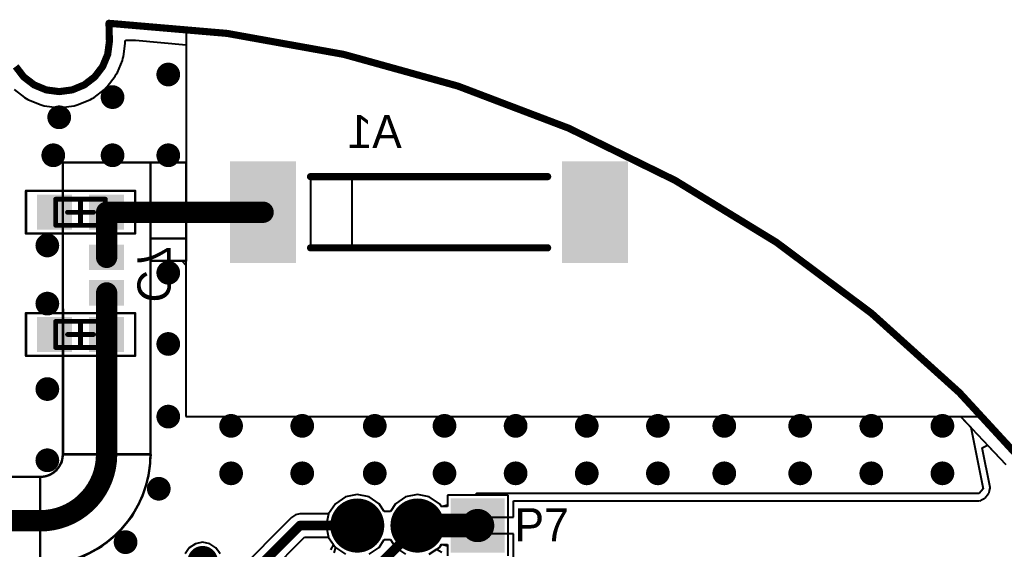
# Model space of a CAD drawing. Header units: millimetres. Extents: x 73 to 190, y 73 to 267.
# Drawn here: x 99.17 to 119.93, y 115.9 to 127.06 of the extents above; entities that cross this region are included whole.
import ezdxf

# ---------------------------------------------------------------- set-up
doc = ezdxf.new("R2010")
doc.units = ezdxf.units.MM
for name, color, linetype in [('BottomLayer', 5, 'Continuous'), ('BottomOverlay', 54, 'Continuous'), ('BottomPaste', 16, 'Continuous'), ('BottomSolder', 6, 'Continuous'), ('DrillDrawing', 1, 'Continuous'), ('KeepOutLayer', 6, 'Continuous'), ('Mechanical1', 6, 'Continuous'), ('Mechanical13', 56, 'Continuous'), ('Mechanical15', 56, 'Continuous'), ('Mechanical16', 56, 'Continuous'), ('MidLayer1', 16, 'Continuous'), ('MidLayer2', 76, 'Continuous'), ('MultiLayer', 9, 'Continuous'), ('PadHoleLayer', 156, 'Continuous'), ('TopLayer', 1, 'Continuous'), ('TopOverlay', 2, 'Continuous'), ('TopSolder', 216, 'Continuous'), ('ViaHoleLayer', 16, 'Continuous')]:
    doc.layers.add(name, color=color, linetype=linetype)

msp = doc.modelspace()

# ---------------------------------------------------------------- linework, layer by layer
at = {"layer": 'BottomLayer'}
for p, q in [((101.356, 126.282), (101.392, 126.557)), ((101.392, 126.557), (101.393, 126.601)), ((101.392, 126.557), (101.392, 126.557)), ((101.392, 126.557), (101.392, 126.557)), ((101.393, 126.601), (101.394, 126.608)), ((101.394, 126.608), (101.414, 126.628)), ((101.414, 126.628), (101.61, 126.622)), ((101.61, 126.622), (102.675, 126.525)), ((102.675, 126.525), (102.674, 124.05)), ((101.333, 126.198), (101.341, 126.241)), ((101.341, 126.241), (101.356, 126.282)), ((101.227, 125.942), (101.333, 126.198)), ((101.015, 125.647), (101.183, 125.866)), ((101.183, 125.866), (101.203, 125.906)), ((101.203, 125.906), (101.227, 125.942)), ((100.953, 125.585), (100.982, 125.618)), ((100.982, 125.618), (101.015, 125.647)), ((99.047, 125.585), (99.266, 125.417)), ((99.266, 125.417), (99.306, 125.397)), ((100.694, 125.397), (100.734, 125.417)), ((100.734, 125.417), (100.953, 125.585)), ((99.306, 125.397), (99.342, 125.373)), ((99.342, 125.373), (99.598, 125.267)), ((99.598, 125.267), (99.641, 125.259)), ((99.641, 125.259), (99.682, 125.244)), ((99.682, 125.244), (99.956, 125.208)), ((99.956, 125.208), (100, 125.211)), ((100, 125.211), (100.044, 125.208)), ((100.044, 125.208), (100.318, 125.244)), ((100.318, 125.244), (100.359, 125.259)), ((100.359, 125.259), (100.403, 125.267)), ((100.403, 125.267), (100.658, 125.373)), ((100.658, 125.373), (100.694, 125.397)), ((102.675, 124.05), (100.075, 124.05)), ((100.075, 124.05), (100.075, 124.05)), ((100.075, 124.05), (100.084, 117.9)), ((100.165, 124.05), (100.075, 124.05)), ((100.075, 124.05), (100.075, 124.05)), ((100.075, 124.05), (100.075, 124.05)), ((100.075, 124.05), (100.075, 124.05)), ((100.075, 124.05), (100.075, 124.05)), ((100.075, 124.05), (100.075, 124.05)), ((100.075, 124.05), (100.075, 124.05)), ((100.075, 124.05), (100.075, 124.05)), ((100.075, 124.05), (100.075, 123.962)), ((100.075, 123.962), (100.075, 123.96)), ((100.075, 123.96), (100.075, 123.96)), ((100.075, 123.96), (100.075, 123.96)), ((100.075, 123.96), (100.075, 123.96)), ((100.075, 123.96), (100.075, 123.96)), ((100.075, 123.96), (100.075, 123.96)), ((100.075, 123.96), (100.075, 123.96)), ((100.075, 123.96), (100.075, 123.96)), ((100.075, 123.96), (100.075, 123.96)), ((100.075, 123.96), (100.084, 117.9)), ((102.674, 124.05), (100.165, 124.05)), ((100.165, 124.05), (100.165, 124.05)), ((100.165, 124.05), (100.165, 124.05)), ((100.165, 124.05), (100.165, 124.05)), ((100.165, 124.05), (100.165, 124.05)), ((100.165, 124.05), (100.165, 124.05)), ((102.675, 122.45), (102.675, 124.05)), ((102.675, 122.45), (101.925, 122.45)), ((101.925, 122.45), (101.925, 121.975)), ((101.925, 117.9), (101.925, 122.45)), ((101.925, 122.45), (102.675, 122.45)), ((102.675, 121.975), (102.675, 122.45)), ((101.925, 121.975), (102.675, 121.975)), ((101.925, 117.9), (101.925, 121.975)), ((101.925, 121.975), (102.583, 121.975)), ((102.583, 121.975), (102.673, 121.885)), ((102.673, 121.885), (102.672, 118.7)), ((102.672, 118.7), (119.008, 118.7)), ((119.008, 118.7), (119.963, 117.686)), ((100.084, 117.9), (100.047, 117.715)), ((100.084, 117.9), (100.047, 117.715)), ((101.891, 117.444), (101.936, 117.9)), ((101.891, 117.444), (101.936, 117.9)), ((101.936, 117.9), (101.925, 117.9)), ((101.936, 117.9), (101.925, 117.9)), ((99.942, 117.558), (99.785, 117.453)), ((99.942, 117.558), (99.785, 117.453)), ((100.047, 117.715), (99.942, 117.558)), ((100.047, 117.715), (99.942, 117.558)), ((99.6, 117.425), (96.8, 117.434)), ((99.6, 117.425), (96.8, 117.434)), ((99.785, 117.453), (99.6, 117.416)), ((99.6, 117.416), (99.6, 117.425)), ((99.609, 117.418), (99.6, 117.425)), ((99.6, 117.425), (99.6, 117.425)), ((99.6, 117.425), (99.6, 117.425)), ((99.785, 117.453), (99.609, 117.418)), ((101.758, 117.006), (101.891, 117.444)), ((101.758, 117.006), (101.891, 117.444)), ((101.543, 116.602), (101.758, 117.006)), ((101.543, 116.602), (101.758, 117.006)), ((106.035, 117.003), (105.824, 116.861)), ((106.285, 117.053), (106.035, 117.003)), ((106.535, 117.003), (106.285, 117.053)), ((106.746, 116.861), (106.535, 117.003)), ((107.305, 117.003), (107.094, 116.861)), ((107.555, 117.053), (107.305, 117.003)), ((107.805, 117.003), (107.555, 117.053)), ((108.016, 116.861), (107.805, 117.003)), ((109.465, 117.04), (108.185, 117.04)), ((108.185, 117.04), (108.185, 116.828)), ((109.465, 115.889), (109.465, 117.04)), ((105.824, 116.861), (105.682, 116.65)), ((106.856, 116.697), (106.746, 116.861)), ((106.983, 116.697), (106.856, 116.697)), ((107.094, 116.861), (106.983, 116.697)), ((108.063, 116.791), (108.016, 116.861)), ((108.185, 116.828), (108.063, 116.791)), ((101.252, 116.248), (101.543, 116.602)), ((101.252, 116.248), (101.543, 116.602)), ((105.682, 116.65), (105.632, 116.4)), ((105.632, 116.4), (105.682, 116.15)), ((100.898, 115.957), (101.252, 116.248)), ((100.898, 115.957), (101.252, 116.248)), ((105.682, 116.15), (105.782, 116.001)), ((100.494, 115.742), (100.898, 115.957)), ((100.494, 115.742), (100.898, 115.957)), ((102.744, 115.931), (102.658, 115.802)), ((102.873, 116.017), (102.744, 115.931)), ((103.025, 116.048), (102.873, 116.017)), ((103.177, 116.017), (103.025, 116.048)), ((103.306, 115.931), (103.177, 116.017)), ((103.334, 115.889), (103.306, 115.931)), ((105.782, 116.001), (105.722, 115.889))]:
    msp.add_line(p, q, dxfattribs=at)
for points, const_width in [([(102.175, 125.901, 1), (102.425, 125.901, 1)], 0.25), ([(101, 125.425, 1), (101.25, 125.425, 1)], 0.25), ([(99.875, 125, 1), (100.125, 125, 1)], 0.25), ([(99.75, 124.2, 1), (100, 124.2, 1)], 0.25), ([(101, 124.2, 1), (101.25, 124.2, 1)], 0.25), ([(102.175, 124.2, 1), (102.425, 124.2, 1)], 0.25), ([(100.888, 123, 1), (101.113, 123, 1)], 0.225), ([(100.888, 123, 1), (101.113, 123, 1)], 0.225), ([(104.188, 123, 1), (104.412, 123, 1)], 0.225), ([(99.625, 122.3, 1), (99.875, 122.3, 1)], 0.25), ([(100.888, 122.05, 1), (101.113, 122.05, 1)], 0.225), ([(102.175, 121.725, 1), (102.425, 121.725, 1)], 0.25), ([(100.888, 121.3, 1), (101.113, 121.3, 1)], 0.225), ([(99.625, 121.075, 1), (99.875, 121.075, 1)], 0.25), ([(102.175, 120.225, 1), (102.425, 120.225, 1)], 0.25), ([(99.625, 119.275, 1), (99.875, 119.275, 1)], 0.25), ([(102.175, 118.695, 1), (102.425, 118.695, 1)], 0.25), ([(103.5, 118.5, 1), (103.75, 118.5, 1)], 0.25), ([(105, 118.5, 1), (105.25, 118.5, 1)], 0.25), ([(106.53, 118.5, 1), (106.78, 118.5, 1)], 0.25), ([(108, 118.5, 1), (108.25, 118.5, 1)], 0.25), ([(109.5, 118.5, 1), (109.75, 118.5, 1)], 0.25), ([(111, 118.5, 1), (111.25, 118.5, 1)], 0.25), ([(112.5, 118.5, 1), (112.75, 118.5, 1)], 0.25), ([(113.9, 118.5, 1), (114.15, 118.5, 1)], 0.25), ([(115.5, 118.5, 1), (115.75, 118.5, 1)], 0.25), ([(117, 118.5, 1), (117.25, 118.5, 1)], 0.25), ([(118.5, 118.5, 1), (118.75, 118.5, 1)], 0.25), ([(99.625, 117.775, 1), (99.875, 117.775, 1)], 0.25), ([(100.888, 117.9, 1), (101.113, 117.9, 1)], 0.225), ([(100.888, 117.9, 1), (101.113, 117.9, 1)], 0.225), ([(103.5, 117.5, 1), (103.75, 117.5, 1)], 0.25), ([(105, 117.5, 1), (105.25, 117.5, 1)], 0.25), ([(106.53, 117.5, 1), (106.78, 117.5, 1)], 0.25), ([(108, 117.5, 1), (108.25, 117.5, 1)], 0.25), ([(109.5, 117.5, 1), (109.75, 117.5, 1)], 0.25), ([(111, 117.5, 1), (111.25, 117.5, 1)], 0.25), ([(112.5, 117.5, 1), (112.75, 117.5, 1)], 0.25), ([(113.9, 117.5, 1), (114.15, 117.5, 1)], 0.25), ([(115.5, 117.5, 1), (115.75, 117.5, 1)], 0.25), ([(117, 117.5, 1), (117.25, 117.5, 1)], 0.25), ([(118.5, 117.5, 1), (118.75, 117.5, 1)], 0.25), ([(101.975, 117.175, 1), (102.225, 117.175, 1)], 0.25), ([(106.035, 116.4, 1), (106.535, 116.4, 1)], 0.5), ([(107.305, 116.4, 1), (107.805, 116.4, 1)], 0.5), ([(99.488, 116.5, 1), (99.713, 116.5, 1)], 0.225), ([(99.487, 116.5, 1), (99.712, 116.5, 1)], 0.225), ([(101.275, 116.05, 1), (101.525, 116.05, 1)], 0.25)]:
    msp.add_lwpolyline(points, format="xyb", close=True, dxfattribs=dict(at, const_width=const_width))
at = {"layer": 'BottomLayer', "const_width": 0.45}
for points in [[(101, 122.05), (101, 123)], [(101, 123), (104.3, 123)], [(101, 117.9), (101, 121.3)], [(96.8, 116.5), (99.6, 116.5)]]:
    msp.add_lwpolyline(points, dxfattribs=at)
msp.add_lwpolyline([(101, 117.9, -0.414214), (99.6, 116.5)], format="xyb", dxfattribs=at)
at = {"layer": 'BottomLayer'}
for points in [[(103.675, 122), (104.925, 122), (103.675, 124), (104.925, 124)], [(110.675, 122), (111.925, 122), (110.675, 124), (111.925, 124)], [(99.6, 123.3), (99.6, 122.7), (100.2, 123.3), (100.2, 122.7)], [(100.7, 123.3), (100.7, 122.7), (101.3, 123.3), (101.3, 122.7)], [(101.3, 121.85), (101.3, 122.25), (100.7, 121.85), (100.7, 122.25)], [(101.3, 121.1), (101.3, 121.5), (100.7, 121.1), (100.7, 121.5)], [(99.6, 120.725), (99.6, 120.125), (100.2, 120.725), (100.2, 120.125)], [(100.7, 120.725), (100.7, 120.125), (101.3, 120.725), (101.3, 120.125)], [(109.325, 116.9), (108.325, 116.9), (109.325, 115.9), (108.325, 115.9)]]:
    msp.add_solid(points, dxfattribs=at)
at = {"layer": 'BottomOverlay'}
for p, q in [((105.3, 123.75), (105.3, 122.25)), ((106.175, 123.75), (105.3, 123.75)), ((106.175, 122.25), (106.175, 123.75)), ((105.3, 122.25), (106.175, 122.25))]:
    msp.add_line(p, q, dxfattribs=at)
at = {"layer": 'BottomOverlay', "const_width": 0.15}
for points in [[(105.3, 123.75), (110.3, 123.75)], [(105.3, 122.25), (110.3, 122.25)]]:
    msp.add_lwpolyline(points, dxfattribs=at)
at = {"layer": 'BottomOverlay', "const_width": 0.075}
for points in [[(105.262, 123.75, 1), (105.338, 123.75, 1)], [(110.262, 123.75, 1), (110.338, 123.75, 1)], [(105.262, 122.25, 1), (105.338, 122.25, 1)], [(110.262, 122.25, 1), (110.338, 122.25, 1)]]:
    msp.add_lwpolyline(points, format="xyb", close=True, dxfattribs=at)
at = {"layer": 'BottomPaste'}
for points in [[(103.725, 122.05), (104.875, 122.05), (103.725, 123.95), (104.875, 123.95)], [(110.725, 122.05), (111.875, 122.05), (110.725, 123.95), (111.875, 123.95)], [(99.65, 123.25), (99.65, 122.75), (100.15, 123.25), (100.15, 122.75)], [(100.75, 123.25), (100.75, 122.75), (101.25, 123.25), (101.25, 122.75)], [(101.25, 121.9), (101.25, 122.2), (100.75, 121.9), (100.75, 122.2)], [(101.25, 121.15), (101.25, 121.45), (100.75, 121.15), (100.75, 121.45)], [(99.65, 120.675), (99.65, 120.175), (100.15, 120.675), (100.15, 120.175)], [(100.75, 120.675), (100.75, 120.175), (101.25, 120.675), (101.25, 120.175)]]:
    msp.add_solid(points, dxfattribs=at)
at = {"layer": 'BottomSolder'}
for points, const_width in [([(106, 116.4, 1), (106.57, 116.4, 1)], 0.57), ([(107.27, 116.4, 1), (107.84, 116.4, 1)], 0.57), ([(102.865, 115.65, 1), (103.185, 115.65, 1)], 0.32)]:
    msp.add_lwpolyline(points, format="xyb", close=True, dxfattribs=dict(at, const_width=const_width))
for points in [[(103.605, 121.93), (104.995, 121.93), (103.605, 124.07), (104.995, 124.07)], [(110.605, 121.93), (111.995, 121.93), (110.605, 124.07), (111.995, 124.07)], [(99.53, 123.37), (99.53, 122.63), (100.27, 123.37), (100.27, 122.63)], [(100.63, 123.37), (100.63, 122.63), (101.37, 123.37), (101.37, 122.63)], [(101.37, 121.78), (101.37, 122.32), (100.63, 121.78), (100.63, 122.32)], [(101.37, 121.03), (101.37, 121.57), (100.63, 121.03), (100.63, 121.57)], [(99.53, 120.795), (99.53, 120.055), (100.27, 120.795), (100.27, 120.055)], [(100.63, 120.795), (100.63, 120.055), (101.37, 120.795), (101.37, 120.055)], [(109.395, 116.97), (108.255, 116.97), (109.395, 115.83), (108.255, 115.83)]]:
    msp.add_solid(points, dxfattribs=at)
at = {"layer": 'DrillDrawing', "const_width": 0.15}
for points in [[(101.05, 126.981), (101.059, 126.6)], [(101.023, 126.326), (101.059, 126.6)], [(100.917, 126.071), (101.023, 126.326)], [(99.083, 126.071), (99.251, 125.851)], [(100.749, 125.851), (100.917, 126.071)], [(99.251, 125.851), (99.471, 125.683)], [(100.53, 125.683), (100.749, 125.851)], [(99.471, 125.683), (99.726, 125.577)], [(99.726, 125.577), (100, 125.541)], [(100, 125.541), (100.274, 125.577)], [(100.274, 125.577), (100.53, 125.683)]]:
    msp.add_lwpolyline(points, dxfattribs=at)
at = {"layer": 'DrillDrawing'}
for points, const_width in [([(101.013, 126.981, 1), (101.088, 126.981, 1)], 0.075), ([(101.013, 126.98, 1), (101.088, 126.98, 1)], 0.075), ([(101.022, 126.6, 1), (101.097, 126.6, 1)], 0.075), ([(101.022, 126.6, 1), (101.097, 126.6, 1)], 0.075), ([(100.986, 126.326, 1), (101.061, 126.326, 1)], 0.075), ([(100.986, 126.326, 1), (101.061, 126.326, 1)], 0.075), ([(100.88, 126.071, 1), (100.955, 126.071, 1)], 0.075), ([(100.88, 126.071, 1), (100.955, 126.071, 1)], 0.075), ([(99.214, 125.851, 1), (99.289, 125.851, 1)], 0.075), ([(99.214, 125.851, 1), (99.289, 125.851, 1)], 0.075), ([(100.711, 125.851, 1), (100.786, 125.851, 1)], 0.075), ([(100.711, 125.851, 1), (100.786, 125.851, 1)], 0.075), ([(102.25, 125.901, 1), (102.35, 125.901, 1)], 0.1), ([(99.433, 125.683, 1), (99.508, 125.683, 1)], 0.075), ([(99.433, 125.683, 1), (99.508, 125.683, 1)], 0.075), ([(99.688, 125.577, 1), (99.763, 125.577, 1)], 0.075), ([(99.688, 125.577, 1), (99.763, 125.577, 1)], 0.075), ([(99.963, 125.541, 1), (100.038, 125.541, 1)], 0.075), ([(99.963, 125.541, 1), (100.038, 125.541, 1)], 0.075), ([(100.237, 125.577, 1), (100.312, 125.577, 1)], 0.075), ([(100.237, 125.577, 1), (100.312, 125.577, 1)], 0.075), ([(100.492, 125.683, 1), (100.567, 125.683, 1)], 0.075), ([(100.492, 125.683, 1), (100.567, 125.683, 1)], 0.075), ([(101.075, 125.425, 1), (101.175, 125.425, 1)], 0.1), ([(99.95, 125, 1), (100.05, 125, 1)], 0.1), ([(99.825, 124.2, 1), (99.925, 124.2, 1)], 0.1), ([(101.075, 124.2, 1), (101.175, 124.2, 1)], 0.1), ([(102.25, 124.2, 1), (102.35, 124.2, 1)], 0.1), ([(99.7, 122.3, 1), (99.8, 122.3, 1)], 0.1), ([(102.25, 121.725, 1), (102.35, 121.725, 1)], 0.1), ([(99.7, 121.075, 1), (99.8, 121.075, 1)], 0.1), ([(102.25, 120.225, 1), (102.35, 120.225, 1)], 0.1), ([(99.7, 119.275, 1), (99.8, 119.275, 1)], 0.1), ([(102.25, 118.695, 1), (102.35, 118.695, 1)], 0.1), ([(103.575, 118.5, 1), (103.675, 118.5, 1)], 0.1), ([(105.075, 118.5, 1), (105.175, 118.5, 1)], 0.1), ([(106.605, 118.5, 1), (106.705, 118.5, 1)], 0.1), ([(108.075, 118.5, 1), (108.175, 118.5, 1)], 0.1), ([(109.575, 118.5, 1), (109.675, 118.5, 1)], 0.1), ([(111.075, 118.5, 1), (111.175, 118.5, 1)], 0.1), ([(112.575, 118.5, 1), (112.675, 118.5, 1)], 0.1), ([(113.975, 118.5, 1), (114.075, 118.5, 1)], 0.1), ([(115.575, 118.5, 1), (115.675, 118.5, 1)], 0.1), ([(117.075, 118.5, 1), (117.175, 118.5, 1)], 0.1), ([(118.575, 118.5, 1), (118.675, 118.5, 1)], 0.1), ([(99.7, 117.775, 1), (99.8, 117.775, 1)], 0.1), ([(103.575, 117.5, 1), (103.675, 117.5, 1)], 0.1), ([(105.075, 117.5, 1), (105.175, 117.5, 1)], 0.1), ([(106.605, 117.5, 1), (106.705, 117.5, 1)], 0.1), ([(108.075, 117.5, 1), (108.175, 117.5, 1)], 0.1), ([(109.575, 117.5, 1), (109.675, 117.5, 1)], 0.1), ([(111.075, 117.5, 1), (111.175, 117.5, 1)], 0.1), ([(112.575, 117.5, 1), (112.675, 117.5, 1)], 0.1), ([(113.975, 117.5, 1), (114.075, 117.5, 1)], 0.1), ([(115.575, 117.5, 1), (115.675, 117.5, 1)], 0.1), ([(117.075, 117.5, 1), (117.175, 117.5, 1)], 0.1), ([(118.575, 117.5, 1), (118.675, 117.5, 1)], 0.1), ([(102.05, 117.175, 1), (102.15, 117.175, 1)], 0.1), ([(101.35, 116.05, 1), (101.45, 116.05, 1)], 0.1)]:
    msp.add_lwpolyline(points, format="xyb", close=True, dxfattribs=dict(at, const_width=const_width))
at = {"layer": 'DrillDrawing', "const_width": 0.15}
msp.add_lwpolyline([(101.05, 126.98, -0.260313), (123.521, 113.257)], format="xyb", dxfattribs=at)
at = {"layer": 'KeepOutLayer', "const_width": 0.15}
for points in [[(101.05, 126.981), (101.059, 126.6)], [(101.023, 126.326), (101.059, 126.6)], [(100.917, 126.071), (101.023, 126.326)], [(99.083, 126.071), (99.251, 125.851)], [(100.749, 125.851), (100.917, 126.071)], [(99.251, 125.851), (99.471, 125.683)], [(100.53, 125.683), (100.749, 125.851)], [(99.471, 125.683), (99.726, 125.577)], [(99.726, 125.577), (100, 125.541)], [(100, 125.541), (100.274, 125.577)], [(100.274, 125.577), (100.53, 125.683)]]:
    msp.add_lwpolyline(points, dxfattribs=at)
at = {"layer": 'KeepOutLayer', "const_width": 0.075}
for points in [[(101.013, 126.981, 1), (101.088, 126.981, 1)], [(101.013, 126.98, 1), (101.088, 126.98, 1)], [(101.022, 126.6, 1), (101.097, 126.6, 1)], [(101.022, 126.6, 1), (101.097, 126.6, 1)], [(100.986, 126.326, 1), (101.061, 126.326, 1)], [(100.986, 126.326, 1), (101.061, 126.326, 1)], [(100.88, 126.071, 1), (100.955, 126.071, 1)], [(100.88, 126.071, 1), (100.955, 126.071, 1)], [(99.214, 125.851, 1), (99.289, 125.851, 1)], [(99.214, 125.851, 1), (99.289, 125.851, 1)], [(100.711, 125.851, 1), (100.786, 125.851, 1)], [(100.711, 125.851, 1), (100.786, 125.851, 1)], [(99.433, 125.683, 1), (99.508, 125.683, 1)], [(99.433, 125.683, 1), (99.508, 125.683, 1)], [(99.688, 125.577, 1), (99.763, 125.577, 1)], [(99.688, 125.577, 1), (99.763, 125.577, 1)], [(99.963, 125.541, 1), (100.038, 125.541, 1)], [(99.963, 125.541, 1), (100.038, 125.541, 1)], [(100.237, 125.577, 1), (100.312, 125.577, 1)], [(100.237, 125.577, 1), (100.312, 125.577, 1)], [(100.492, 125.683, 1), (100.567, 125.683, 1)], [(100.492, 125.683, 1), (100.567, 125.683, 1)]]:
    msp.add_lwpolyline(points, format="xyb", close=True, dxfattribs=at)
at = {"layer": 'KeepOutLayer', "const_width": 0.15}
msp.add_lwpolyline([(101.05, 126.98, -0.260313), (123.521, 113.257)], format="xyb", dxfattribs=at)
at = {"layer": 'Mechanical1', "const_width": 0.15}
for points in [[(101.05, 126.981), (101.059, 126.6)], [(101.023, 126.326), (101.059, 126.6)], [(100.917, 126.071), (101.023, 126.326)], [(99.083, 126.071), (99.251, 125.851)], [(100.749, 125.851), (100.917, 126.071)], [(99.251, 125.851), (99.471, 125.683)], [(100.53, 125.683), (100.749, 125.851)], [(99.471, 125.683), (99.726, 125.577)], [(99.726, 125.577), (100, 125.541)], [(100, 125.541), (100.274, 125.577)], [(100.274, 125.577), (100.53, 125.683)]]:
    msp.add_lwpolyline(points, dxfattribs=at)
at = {"layer": 'Mechanical1', "const_width": 0.075}
for points in [[(101.013, 126.981, 1), (101.088, 126.981, 1)], [(101.013, 126.98, 1), (101.088, 126.98, 1)], [(101.022, 126.6, 1), (101.097, 126.6, 1)], [(101.022, 126.6, 1), (101.097, 126.6, 1)], [(100.986, 126.326, 1), (101.061, 126.326, 1)], [(100.986, 126.326, 1), (101.061, 126.326, 1)], [(100.88, 126.071, 1), (100.955, 126.071, 1)], [(100.88, 126.071, 1), (100.955, 126.071, 1)], [(99.214, 125.851, 1), (99.289, 125.851, 1)], [(99.214, 125.851, 1), (99.289, 125.851, 1)], [(100.711, 125.851, 1), (100.786, 125.851, 1)], [(100.711, 125.851, 1), (100.786, 125.851, 1)], [(99.433, 125.683, 1), (99.508, 125.683, 1)], [(99.433, 125.683, 1), (99.508, 125.683, 1)], [(99.688, 125.577, 1), (99.763, 125.577, 1)], [(99.688, 125.577, 1), (99.763, 125.577, 1)], [(99.963, 125.541, 1), (100.038, 125.541, 1)], [(99.963, 125.541, 1), (100.038, 125.541, 1)], [(100.237, 125.577, 1), (100.312, 125.577, 1)], [(100.237, 125.577, 1), (100.312, 125.577, 1)], [(100.492, 125.683, 1), (100.567, 125.683, 1)], [(100.492, 125.683, 1), (100.567, 125.683, 1)]]:
    msp.add_lwpolyline(points, format="xyb", close=True, dxfattribs=at)
at = {"layer": 'Mechanical1', "const_width": 0.15}
msp.add_lwpolyline([(101.05, 126.98, -0.260313), (123.521, 113.257)], format="xyb", dxfattribs=at)
at = {"layer": 'Mechanical13', "const_width": 0.1}
for points in [[(99.925, 123.275), (100.975, 123.275)], [(99.925, 122.725), (99.925, 123.275)], [(100.975, 122.725), (100.975, 123.275)], [(99.925, 122.725), (100.975, 122.725)], [(99.925, 120.7), (100.975, 120.7)], [(99.925, 120.15), (99.925, 120.7)], [(100.975, 120.15), (100.975, 120.7)], [(99.925, 120.15), (100.975, 120.15)]]:
    msp.add_lwpolyline(points, dxfattribs=at)
at = {"layer": 'Mechanical13', "const_width": 0.05}
for points in [[(99.9, 123.275, 1), (99.95, 123.275, 1)], [(99.9, 123.275, 1), (99.95, 123.275, 1)], [(100.95, 123.275, 1), (101, 123.275, 1)], [(100.95, 123.275, 1), (101, 123.275, 1)], [(99.9, 122.725, 1), (99.95, 122.725, 1)], [(99.9, 122.725, 1), (99.95, 122.725, 1)], [(100.95, 122.725, 1), (101, 122.725, 1)], [(100.95, 122.725, 1), (101, 122.725, 1)], [(99.9, 120.7, 1), (99.95, 120.7, 1)], [(99.9, 120.7, 1), (99.95, 120.7, 1)], [(100.95, 120.7, 1), (101, 120.7, 1)], [(100.95, 120.7, 1), (101, 120.7, 1)], [(99.9, 120.15, 1), (99.95, 120.15, 1)], [(99.9, 120.15, 1), (99.95, 120.15, 1)], [(100.95, 120.15, 1), (101, 120.15, 1)], [(100.95, 120.15, 1), (101, 120.15, 1)]]:
    msp.add_lwpolyline(points, format="xyb", close=True, dxfattribs=at)
at = {"layer": 'Mechanical15'}
for points, const_width in [([(99.3, 123.45), (101.6, 123.45)], 0.05), ([(99.3, 122.55), (99.3, 123.45)], 0.05), ([(101.6, 122.55), (101.6, 123.45)], 0.05), ([(100.45, 122.725), (100.45, 123.275)], 0.1), ([(100.175, 123), (100.725, 123)], 0.1), ([(99.3, 122.55), (101.6, 122.55)], 0.05), ([(99.3, 120.875), (101.6, 120.875)], 0.05), ([(99.3, 119.975), (99.3, 120.875)], 0.05), ([(101.6, 119.975), (101.6, 120.875)], 0.05), ([(100.45, 120.15), (100.45, 120.7)], 0.1), ([(100.175, 120.425), (100.725, 120.425)], 0.1), ([(99.3, 119.975), (101.6, 119.975)], 0.05)]:
    msp.add_lwpolyline(points, dxfattribs=dict(at, const_width=const_width))
for points, const_width in [([(99.287, 123.45, 1), (99.312, 123.45, 1)], 0.025), ([(99.287, 123.45, 1), (99.312, 123.45, 1)], 0.025), ([(101.588, 123.45, 1), (101.612, 123.45, 1)], 0.025), ([(101.588, 123.45, 1), (101.612, 123.45, 1)], 0.025), ([(100.425, 123.275, 1), (100.475, 123.275, 1)], 0.05), ([(100.15, 123, 1), (100.2, 123, 1)], 0.05), ([(100.7, 123, 1), (100.75, 123, 1)], 0.05), ([(100.425, 122.725, 1), (100.475, 122.725, 1)], 0.05), ([(99.287, 122.55, 1), (99.312, 122.55, 1)], 0.025), ([(99.287, 122.55, 1), (99.312, 122.55, 1)], 0.025), ([(101.588, 122.55, 1), (101.612, 122.55, 1)], 0.025), ([(101.588, 122.55, 1), (101.612, 122.55, 1)], 0.025), ([(99.287, 120.875, 1), (99.312, 120.875, 1)], 0.025), ([(99.287, 120.875, 1), (99.312, 120.875, 1)], 0.025), ([(101.588, 120.875, 1), (101.612, 120.875, 1)], 0.025), ([(101.588, 120.875, 1), (101.612, 120.875, 1)], 0.025), ([(100.425, 120.7, 1), (100.475, 120.7, 1)], 0.05), ([(100.15, 120.425, 1), (100.2, 120.425, 1)], 0.05), ([(100.7, 120.425, 1), (100.75, 120.425, 1)], 0.05), ([(100.425, 120.15, 1), (100.475, 120.15, 1)], 0.05), ([(99.287, 119.975, 1), (99.312, 119.975, 1)], 0.025), ([(99.287, 119.975, 1), (99.312, 119.975, 1)], 0.025), ([(101.588, 119.975, 1), (101.612, 119.975, 1)], 0.025), ([(101.588, 119.975, 1), (101.612, 119.975, 1)], 0.025)]:
    msp.add_lwpolyline(points, format="xyb", close=True, dxfattribs=dict(at, const_width=const_width))
at = {"layer": 'Mechanical16', "const_width": 0.05}
for points in [[(100.075, 124.05), (101, 124.05)], [(100.075, 117.9), (100.075, 124.05)], [(101, 124.05), (101.925, 124.05)], [(101.925, 117.9), (101.925, 124.05)], [(101.925, 124.05), (102.675, 124.05)], [(102.675, 123.25), (102.675, 124.05)], [(102.675, 121.975), (102.675, 123.25)], [(101.925, 121.975), (102.675, 121.975)], [(100.075, 117.9), (101, 117.9)], [(101, 117.9), (101.925, 117.9)], [(96.8, 117.425), (99.6, 117.425)], [(99.6, 116.5), (99.6, 117.425)], [(99.6, 115.575), (99.6, 116.5)]]:
    msp.add_lwpolyline(points, dxfattribs=at)
at = {"layer": 'Mechanical16', "const_width": 0.025}
for points in [[(100.062, 124.05, 1), (100.087, 124.05, 1)], [(100.062, 124.05, 1), (100.087, 124.05, 1)], [(100.988, 124.05, 1), (101.013, 124.05, 1)], [(100.988, 124.05, 1), (101.013, 124.05, 1)], [(101.913, 124.05, 1), (101.938, 124.05, 1)], [(101.913, 124.05, 1), (101.938, 124.05, 1)], [(101.913, 124.05, 1), (101.938, 124.05, 1)], [(102.662, 124.05, 1), (102.687, 124.05, 1)], [(102.662, 124.05, 1), (102.687, 124.05, 1)], [(102.662, 123.25, 1), (102.687, 123.25, 1)], [(102.662, 123.25, 1), (102.687, 123.25, 1)], [(101.913, 121.975, 1), (101.937, 121.975, 1)], [(102.662, 121.975, 1), (102.687, 121.975, 1)], [(102.662, 121.975, 1), (102.687, 121.975, 1)], [(100.062, 117.9, 1), (100.087, 117.9, 1)], [(100.062, 117.9, 1), (100.087, 117.9, 1)], [(100.063, 117.9, 1), (100.088, 117.9, 1)], [(100.988, 117.9, 1), (101.013, 117.9, 1)], [(100.988, 117.9, 1), (101.013, 117.9, 1)], [(101.913, 117.9, 1), (101.938, 117.9, 1)], [(101.913, 117.9, 1), (101.938, 117.9, 1)], [(101.913, 117.9, 1), (101.937, 117.9, 1)], [(99.587, 117.425, 1), (99.612, 117.425, 1)], [(99.587, 117.425, 1), (99.612, 117.425, 1)], [(99.587, 117.425, 1), (99.612, 117.425, 1)], [(99.587, 116.5, 1), (99.612, 116.5, 1)], [(99.587, 116.5, 1), (99.612, 116.5, 1)]]:
    msp.add_lwpolyline(points, format="xyb", close=True, dxfattribs=at)
at = {"layer": 'Mechanical16', "const_width": 0.05}
for points in [[(100.075, 117.9, -0.414214), (99.6, 117.425)], [(101.925, 117.9, -0.414214), (99.6, 115.575)]]:
    msp.add_lwpolyline(points, format="xyb", dxfattribs=at)
at = {"layer": 'MidLayer1'}
for p, q in [((101.356, 126.282), (101.392, 126.557)), ((101.392, 126.557), (101.393, 126.601)), ((101.392, 126.557), (101.392, 126.557)), ((101.392, 126.557), (101.392, 126.557)), ((101.393, 126.601), (101.394, 126.608)), ((101.394, 126.608), (101.414, 126.628)), ((101.414, 126.628), (101.61, 126.622)), ((101.61, 126.622), (102.675, 126.525)), ((102.675, 126.525), (102.672, 118.7)), ((101.333, 126.198), (101.341, 126.241)), ((101.341, 126.241), (101.356, 126.282)), ((101.227, 125.942), (101.333, 126.198)), ((101.015, 125.647), (101.183, 125.866)), ((101.183, 125.866), (101.203, 125.906)), ((101.203, 125.906), (101.227, 125.942)), ((100.953, 125.585), (100.982, 125.618)), ((100.982, 125.618), (101.015, 125.647)), ((99.047, 125.585), (99.266, 125.417)), ((99.266, 125.417), (99.306, 125.397)), ((100.694, 125.397), (100.734, 125.417)), ((100.734, 125.417), (100.953, 125.585)), ((99.306, 125.397), (99.342, 125.373)), ((99.342, 125.373), (99.598, 125.267)), ((99.598, 125.267), (99.641, 125.259)), ((99.641, 125.259), (99.682, 125.244)), ((99.682, 125.244), (99.956, 125.208)), ((99.956, 125.208), (100, 125.211)), ((100, 125.211), (100.044, 125.208)), ((100.044, 125.208), (100.318, 125.244)), ((100.318, 125.244), (100.359, 125.259)), ((100.359, 125.259), (100.403, 125.267)), ((100.403, 125.267), (100.658, 125.373)), ((100.658, 125.373), (100.694, 125.397)), ((102.672, 118.7), (119.008, 118.7)), ((119.008, 118.7), (119.963, 117.686)), ((106.035, 117.003), (105.824, 116.861)), ((106.285, 117.053), (106.035, 117.003)), ((106.535, 117.003), (106.285, 117.053)), ((106.746, 116.861), (106.535, 117.003)), ((107.305, 117.003), (107.094, 116.861)), ((107.555, 117.053), (107.305, 117.003)), ((107.805, 117.003), (107.555, 117.053)), ((108.016, 116.861), (107.805, 117.003)), ((109.465, 117.04), (108.185, 117.04)), ((108.185, 117.04), (108.185, 116.828)), ((109.465, 115.76), (109.465, 117.04)), ((105.824, 116.861), (105.682, 116.65)), ((106.856, 116.697), (106.746, 116.861)), ((106.983, 116.697), (106.856, 116.697)), ((107.094, 116.861), (106.983, 116.697)), ((108.063, 116.791), (108.016, 116.861)), ((108.185, 116.828), (108.063, 116.791)), ((105.682, 116.65), (105.632, 116.4)), ((105.632, 116.4), (105.682, 116.15)), ((105.682, 116.15), (105.824, 115.939)), ((106.746, 115.939), (106.856, 116.103)), ((106.856, 116.103), (106.983, 116.103)), ((106.983, 116.103), (107.094, 115.939)), ((102.744, 115.931), (102.658, 115.802)), ((102.873, 116.017), (102.744, 115.931)), ((103.025, 116.048), (102.873, 116.017)), ((103.177, 116.017), (103.025, 116.048)), ((103.306, 115.931), (103.177, 116.017)), ((103.392, 115.802), (103.306, 115.931)), ((105.824, 115.939), (106.035, 115.797)), ((106.535, 115.797), (106.746, 115.939)), ((107.094, 115.939), (107.305, 115.797)), ((107.805, 115.797), (108.016, 115.939)), ((108.016, 115.939), (108.063, 116.009)), ((108.063, 116.009), (108.185, 115.972)), ((108.185, 115.972), (108.185, 115.76))]:
    msp.add_line(p, q, dxfattribs=at)
for points, const_width in [([(102.175, 125.901, 1), (102.425, 125.901, 1)], 0.25), ([(101, 125.425, 1), (101.25, 125.425, 1)], 0.25), ([(99.875, 125, 1), (100.125, 125, 1)], 0.25), ([(99.75, 124.2, 1), (100, 124.2, 1)], 0.25), ([(101, 124.2, 1), (101.25, 124.2, 1)], 0.25), ([(102.175, 124.2, 1), (102.425, 124.2, 1)], 0.25), ([(99.625, 122.3, 1), (99.875, 122.3, 1)], 0.25), ([(102.175, 121.725, 1), (102.425, 121.725, 1)], 0.25), ([(99.625, 121.075, 1), (99.875, 121.075, 1)], 0.25), ([(102.175, 120.225, 1), (102.425, 120.225, 1)], 0.25), ([(99.625, 119.275, 1), (99.875, 119.275, 1)], 0.25), ([(102.175, 118.695, 1), (102.425, 118.695, 1)], 0.25), ([(103.5, 118.5, 1), (103.75, 118.5, 1)], 0.25), ([(105, 118.5, 1), (105.25, 118.5, 1)], 0.25), ([(106.53, 118.5, 1), (106.78, 118.5, 1)], 0.25), ([(108, 118.5, 1), (108.25, 118.5, 1)], 0.25), ([(109.5, 118.5, 1), (109.75, 118.5, 1)], 0.25), ([(111, 118.5, 1), (111.25, 118.5, 1)], 0.25), ([(112.5, 118.5, 1), (112.75, 118.5, 1)], 0.25), ([(113.9, 118.5, 1), (114.15, 118.5, 1)], 0.25), ([(115.5, 118.5, 1), (115.75, 118.5, 1)], 0.25), ([(117, 118.5, 1), (117.25, 118.5, 1)], 0.25), ([(118.5, 118.5, 1), (118.75, 118.5, 1)], 0.25), ([(99.625, 117.775, 1), (99.875, 117.775, 1)], 0.25), ([(103.5, 117.5, 1), (103.75, 117.5, 1)], 0.25), ([(105, 117.5, 1), (105.25, 117.5, 1)], 0.25), ([(106.53, 117.5, 1), (106.78, 117.5, 1)], 0.25), ([(108, 117.5, 1), (108.25, 117.5, 1)], 0.25), ([(109.5, 117.5, 1), (109.75, 117.5, 1)], 0.25), ([(111, 117.5, 1), (111.25, 117.5, 1)], 0.25), ([(112.5, 117.5, 1), (112.75, 117.5, 1)], 0.25), ([(113.9, 117.5, 1), (114.15, 117.5, 1)], 0.25), ([(115.5, 117.5, 1), (115.75, 117.5, 1)], 0.25), ([(117, 117.5, 1), (117.25, 117.5, 1)], 0.25), ([(118.5, 117.5, 1), (118.75, 117.5, 1)], 0.25), ([(101.975, 117.175, 1), (102.225, 117.175, 1)], 0.25), ([(106.035, 116.4, 1), (106.535, 116.4, 1)], 0.5), ([(107.305, 116.4, 1), (107.805, 116.4, 1)], 0.5), ([(101.275, 116.05, 1), (101.525, 116.05, 1)], 0.25)]:
    msp.add_lwpolyline(points, format="xyb", close=True, dxfattribs=dict(at, const_width=const_width))
msp.add_solid([(109.325, 116.9), (108.325, 116.9), (109.325, 115.9), (108.325, 115.9)], dxfattribs=at)
at = {"layer": 'MidLayer2'}
for p, q in [((101.356, 126.282), (101.392, 126.557)), ((101.392, 126.557), (101.393, 126.601)), ((101.392, 126.557), (101.392, 126.557)), ((101.392, 126.557), (101.392, 126.557)), ((101.393, 126.601), (101.394, 126.608)), ((101.394, 126.608), (101.414, 126.628)), ((101.414, 126.628), (101.61, 126.622)), ((101.61, 126.622), (102.675, 126.525)), ((102.675, 126.525), (102.672, 118.7)), ((101.333, 126.198), (101.341, 126.241)), ((101.341, 126.241), (101.356, 126.282)), ((101.227, 125.942), (101.333, 126.198)), ((101.015, 125.647), (101.183, 125.866)), ((101.183, 125.866), (101.203, 125.906)), ((101.203, 125.906), (101.227, 125.942)), ((100.953, 125.585), (100.982, 125.618)), ((100.982, 125.618), (101.015, 125.647)), ((99.047, 125.585), (99.266, 125.417)), ((99.266, 125.417), (99.306, 125.397)), ((100.694, 125.397), (100.734, 125.417)), ((100.734, 125.417), (100.953, 125.585)), ((99.306, 125.397), (99.342, 125.373)), ((99.342, 125.373), (99.598, 125.267)), ((99.598, 125.267), (99.641, 125.259)), ((99.641, 125.259), (99.682, 125.244)), ((99.682, 125.244), (99.956, 125.208)), ((99.956, 125.208), (100, 125.211)), ((100, 125.211), (100.044, 125.208)), ((100.044, 125.208), (100.318, 125.244)), ((100.318, 125.244), (100.359, 125.259)), ((100.359, 125.259), (100.403, 125.267)), ((100.403, 125.267), (100.658, 125.373)), ((100.658, 125.373), (100.694, 125.397)), ((102.672, 118.7), (119.008, 118.7)), ((119.008, 118.7), (119.225, 118.47)), ((119.225, 118.47), (119.481, 117.173)), ((119.465, 118.037), (119.578, 118.095)), ((119.629, 117.202), (119.465, 118.037)), ((119.578, 118.095), (119.963, 117.686)), ((119.481, 117.173), (119.4, 117.075)), ((119.607, 117.089), (119.617, 117.139)), ((119.617, 117.139), (119.631, 117.188)), ((119.628, 117.195), (119.629, 117.202)), ((119.631, 117.188), (119.628, 117.195)), ((106.035, 117.003), (105.824, 116.861)), ((106.285, 117.053), (106.035, 117.003)), ((106.535, 117.003), (106.285, 117.053)), ((106.746, 116.861), (106.535, 117.003)), ((107.305, 117.003), (107.094, 116.861)), ((107.555, 117.053), (107.305, 117.003)), ((107.805, 117.003), (107.555, 117.053)), ((108.016, 116.861), (107.805, 117.003)), ((108.765, 117.04), (108.185, 117.04)), ((108.185, 117.04), (108.185, 116.828)), ((108.8, 117.075), (108.765, 117.04)), ((119.4, 117.075), (108.8, 117.075)), ((109.579, 116.575), (109.579, 116.923)), ((109.579, 116.923), (119.4, 116.923)), ((119.4, 116.923), (119.407, 116.926)), ((119.407, 116.926), (119.415, 116.924)), ((119.415, 116.924), (119.46, 116.948)), ((119.46, 116.948), (119.507, 116.968)), ((119.507, 116.968), (119.51, 116.975)), ((119.51, 116.975), (119.517, 116.979)), ((119.517, 116.979), (119.598, 117.077)), ((119.598, 117.077), (119.6, 117.084)), ((119.6, 117.084), (119.607, 117.089)), ((105.824, 116.861), (105.682, 116.65)), ((106.856, 116.697), (106.746, 116.861)), ((106.983, 116.697), (106.856, 116.697)), ((107.094, 116.861), (106.983, 116.697)), ((108.063, 116.791), (108.016, 116.861)), ((108.185, 116.828), (108.063, 116.791)), ((105.682, 116.65), (105.632, 116.4)), ((108.825, 116.225), (108.825, 116.575)), ((108.825, 116.575), (109.579, 116.575)), ((105.632, 116.4), (105.682, 116.15)), ((105.682, 116.15), (105.824, 115.939)), ((109.579, 116.225), (108.825, 116.225)), ((109.579, 115.646), (109.579, 116.225)), ((102.744, 115.931), (102.673, 115.825)), ((102.873, 116.017), (102.744, 115.931)), ((103.025, 116.048), (102.873, 116.017)), ((103.177, 116.017), (103.025, 116.048)), ((103.306, 115.931), (103.177, 116.017)), ((103.377, 115.825), (103.306, 115.931)), ((105.824, 115.939), (105.789, 115.825)), ((107.805, 115.797), (107.959, 115.9)), ((107.959, 115.9), (108.071, 115.84))]:
    msp.add_line(p, q, dxfattribs=at)
for points, const_width in [([(102.175, 125.901, 1), (102.425, 125.901, 1)], 0.25), ([(101, 125.425, 1), (101.25, 125.425, 1)], 0.25), ([(99.875, 125, 1), (100.125, 125, 1)], 0.25), ([(99.75, 124.2, 1), (100, 124.2, 1)], 0.25), ([(101, 124.2, 1), (101.25, 124.2, 1)], 0.25), ([(102.175, 124.2, 1), (102.425, 124.2, 1)], 0.25), ([(99.625, 122.3, 1), (99.875, 122.3, 1)], 0.25), ([(102.175, 121.725, 1), (102.425, 121.725, 1)], 0.25), ([(99.625, 121.075, 1), (99.875, 121.075, 1)], 0.25), ([(102.175, 120.225, 1), (102.425, 120.225, 1)], 0.25), ([(99.625, 119.275, 1), (99.875, 119.275, 1)], 0.25), ([(102.175, 118.695, 1), (102.425, 118.695, 1)], 0.25), ([(103.5, 118.5, 1), (103.75, 118.5, 1)], 0.25), ([(105, 118.5, 1), (105.25, 118.5, 1)], 0.25), ([(106.53, 118.5, 1), (106.78, 118.5, 1)], 0.25), ([(108, 118.5, 1), (108.25, 118.5, 1)], 0.25), ([(109.5, 118.5, 1), (109.75, 118.5, 1)], 0.25), ([(111, 118.5, 1), (111.25, 118.5, 1)], 0.25), ([(112.5, 118.5, 1), (112.75, 118.5, 1)], 0.25), ([(113.9, 118.5, 1), (114.15, 118.5, 1)], 0.25), ([(115.5, 118.5, 1), (115.75, 118.5, 1)], 0.25), ([(117, 118.5, 1), (117.25, 118.5, 1)], 0.25), ([(118.5, 118.5, 1), (118.75, 118.5, 1)], 0.25), ([(99.625, 117.775, 1), (99.875, 117.775, 1)], 0.25), ([(103.5, 117.5, 1), (103.75, 117.5, 1)], 0.25), ([(105, 117.5, 1), (105.25, 117.5, 1)], 0.25), ([(106.53, 117.5, 1), (106.78, 117.5, 1)], 0.25), ([(108, 117.5, 1), (108.25, 117.5, 1)], 0.25), ([(109.5, 117.5, 1), (109.75, 117.5, 1)], 0.25), ([(111, 117.5, 1), (111.25, 117.5, 1)], 0.25), ([(112.5, 117.5, 1), (112.75, 117.5, 1)], 0.25), ([(113.9, 117.5, 1), (114.15, 117.5, 1)], 0.25), ([(115.5, 117.5, 1), (115.75, 117.5, 1)], 0.25), ([(117, 117.5, 1), (117.25, 117.5, 1)], 0.25), ([(118.5, 117.5, 1), (118.75, 117.5, 1)], 0.25), ([(101.975, 117.175, 1), (102.225, 117.175, 1)], 0.25), ([(106.035, 116.4, 1), (106.535, 116.4, 1)], 0.5), ([(107.305, 116.4, 1), (107.805, 116.4, 1)], 0.5), ([(107.525, 116.4, 1), (107.625, 116.4, 1)], 0.1), ([(101.275, 116.05, 1), (101.525, 116.05, 1)], 0.25)]:
    msp.add_lwpolyline(points, format="xyb", close=True, dxfattribs=dict(at, const_width=const_width))
at = {"layer": 'MidLayer2', "const_width": 0.2}
msp.add_lwpolyline([(106.325, 115.15), (107.575, 116.4)], dxfattribs=at)
at = {"layer": 'MidLayer2'}
msp.add_solid([(109.325, 116.9), (108.325, 116.9), (109.325, 115.9), (108.325, 115.9)], dxfattribs=at)
at = {"layer": 'MultiLayer'}
for p, q in [((102.675, 126.875), (102.672, 118.7)), ((105.875, 126.326), (102.675, 126.875)), ((109, 125.45), (105.875, 126.326)), ((112.05, 124.15), (109, 125.45)), ((114.97, 122.475), (112.05, 124.15)), ((117.286, 120.741), (114.97, 122.475)), ((119.475, 118.7), (117.286, 120.741)), ((102.672, 118.7), (119.475, 118.7))]:
    msp.add_line(p, q, dxfattribs=at)
for points, const_width in [([(102.175, 125.901, 1), (102.425, 125.901, 1)], 0.25), ([(101, 125.425, 1), (101.25, 125.425, 1)], 0.25), ([(99.875, 125, 1), (100.125, 125, 1)], 0.25), ([(99.75, 124.2, 1), (100, 124.2, 1)], 0.25), ([(101, 124.2, 1), (101.25, 124.2, 1)], 0.25), ([(102.175, 124.2, 1), (102.425, 124.2, 1)], 0.25), ([(99.625, 122.3, 1), (99.875, 122.3, 1)], 0.25), ([(102.175, 121.725, 1), (102.425, 121.725, 1)], 0.25), ([(99.625, 121.075, 1), (99.875, 121.075, 1)], 0.25), ([(102.175, 120.225, 1), (102.425, 120.225, 1)], 0.25), ([(99.625, 119.275, 1), (99.875, 119.275, 1)], 0.25), ([(102.175, 118.695, 1), (102.425, 118.695, 1)], 0.25), ([(103.5, 118.5, 1), (103.75, 118.5, 1)], 0.25), ([(105, 118.5, 1), (105.25, 118.5, 1)], 0.25), ([(106.53, 118.5, 1), (106.78, 118.5, 1)], 0.25), ([(108, 118.5, 1), (108.25, 118.5, 1)], 0.25), ([(109.5, 118.5, 1), (109.75, 118.5, 1)], 0.25), ([(111, 118.5, 1), (111.25, 118.5, 1)], 0.25), ([(112.5, 118.5, 1), (112.75, 118.5, 1)], 0.25), ([(113.9, 118.5, 1), (114.15, 118.5, 1)], 0.25), ([(115.5, 118.5, 1), (115.75, 118.5, 1)], 0.25), ([(117, 118.5, 1), (117.25, 118.5, 1)], 0.25), ([(118.5, 118.5, 1), (118.75, 118.5, 1)], 0.25), ([(99.625, 117.775, 1), (99.875, 117.775, 1)], 0.25), ([(103.5, 117.5, 1), (103.75, 117.5, 1)], 0.25), ([(105, 117.5, 1), (105.25, 117.5, 1)], 0.25), ([(106.53, 117.5, 1), (106.78, 117.5, 1)], 0.25), ([(108, 117.5, 1), (108.25, 117.5, 1)], 0.25), ([(109.5, 117.5, 1), (109.75, 117.5, 1)], 0.25), ([(111, 117.5, 1), (111.25, 117.5, 1)], 0.25), ([(112.5, 117.5, 1), (112.75, 117.5, 1)], 0.25), ([(113.9, 117.5, 1), (114.15, 117.5, 1)], 0.25), ([(115.5, 117.5, 1), (115.75, 117.5, 1)], 0.25), ([(117, 117.5, 1), (117.25, 117.5, 1)], 0.25), ([(118.5, 117.5, 1), (118.75, 117.5, 1)], 0.25), ([(101.975, 117.175, 1), (102.225, 117.175, 1)], 0.25), ([(106.035, 116.4, 1), (106.535, 116.4, 1)], 0.5), ([(107.305, 116.4, 1), (107.805, 116.4, 1)], 0.5), ([(101.275, 116.05, 1), (101.525, 116.05, 1)], 0.25)]:
    msp.add_lwpolyline(points, format="xyb", close=True, dxfattribs=dict(at, const_width=const_width))
msp.add_solid([(109.325, 116.9), (108.325, 116.9), (109.325, 115.9), (108.325, 115.9)], dxfattribs=at)
at = {"layer": 'PadHoleLayer', "const_width": 0.35}
for points in [[(106.11, 116.4, 1), (106.46, 116.4, 1)], [(107.38, 116.4, 1), (107.73, 116.4, 1)], [(108.65, 116.4, 1), (109, 116.4, 1)]]:
    msp.add_lwpolyline(points, format="xyb", close=True, dxfattribs=at)
at = {"layer": 'TopLayer'}
for p, q in [((101.356, 126.282), (101.392, 126.557)), ((101.392, 126.557), (101.393, 126.601)), ((101.392, 126.557), (101.392, 126.557)), ((101.392, 126.557), (101.392, 126.557)), ((101.393, 126.601), (101.394, 126.608)), ((101.394, 126.608), (101.414, 126.628)), ((101.414, 126.628), (101.61, 126.622)), ((101.61, 126.622), (102.675, 126.525)), ((102.675, 126.525), (102.672, 118.7)), ((101.333, 126.198), (101.341, 126.241)), ((101.341, 126.241), (101.356, 126.282)), ((101.227, 125.942), (101.333, 126.198)), ((101.015, 125.647), (101.183, 125.866)), ((101.183, 125.866), (101.203, 125.906)), ((101.203, 125.906), (101.227, 125.942)), ((100.953, 125.585), (100.982, 125.618)), ((100.982, 125.618), (101.015, 125.647)), ((99.047, 125.585), (99.266, 125.417)), ((99.266, 125.417), (99.306, 125.397)), ((100.694, 125.397), (100.734, 125.417)), ((100.734, 125.417), (100.953, 125.585)), ((99.306, 125.397), (99.342, 125.373)), ((99.342, 125.373), (99.598, 125.267)), ((99.598, 125.267), (99.641, 125.259)), ((99.641, 125.259), (99.682, 125.244)), ((99.682, 125.244), (99.956, 125.208)), ((99.956, 125.208), (100, 125.211)), ((100, 125.211), (100.044, 125.208)), ((100.044, 125.208), (100.318, 125.244)), ((100.318, 125.244), (100.359, 125.259)), ((100.359, 125.259), (100.403, 125.267)), ((100.403, 125.267), (100.658, 125.373)), ((100.658, 125.373), (100.694, 125.397)), ((102.672, 118.7), (119.008, 118.7)), ((119.008, 118.7), (119.963, 117.686)), ((106.035, 117.003), (105.824, 116.861)), ((106.285, 117.053), (106.035, 117.003)), ((106.535, 117.003), (106.285, 117.053)), ((106.746, 116.861), (106.535, 117.003)), ((107.305, 117.003), (107.094, 116.861)), ((107.555, 117.053), (107.305, 117.003)), ((107.805, 117.003), (107.555, 117.053)), ((108.016, 116.861), (107.805, 117.003)), ((109.465, 117.04), (108.185, 117.04)), ((108.185, 117.04), (108.185, 116.798)), ((109.465, 115.76), (109.465, 117.04)), ((105.824, 116.861), (105.682, 116.65)), ((106.856, 116.697), (106.746, 116.861)), ((106.983, 116.697), (106.856, 116.697)), ((107.094, 116.861), (106.983, 116.697)), ((108.059, 116.798), (108.016, 116.861)), ((108.185, 116.798), (108.059, 116.798)), ((104.902, 116.573), (102.819, 114.49)), ((104.981, 116.626), (104.902, 116.573)), ((105.075, 116.645), (104.981, 116.626)), ((105.681, 116.645), (105.075, 116.645)), ((105.682, 116.65), (105.681, 116.645)), ((104.279, 115.258), (105.176, 116.155)), ((105.176, 116.155), (105.681, 116.155)), ((105.681, 116.155), (105.682, 116.15)), ((105.682, 116.15), (105.824, 115.939)), ((106.746, 115.939), (106.856, 116.103)), ((106.856, 116.103), (106.983, 116.103)), ((106.983, 116.103), (107.094, 115.939)), ((102.744, 115.931), (102.658, 115.802)), ((102.873, 116.017), (102.744, 115.931)), ((103.025, 116.048), (102.873, 116.017)), ((103.177, 116.017), (103.025, 116.048)), ((103.306, 115.931), (103.177, 116.017)), ((103.392, 115.802), (103.306, 115.931)), ((105.824, 115.939), (106.035, 115.797)), ((106.535, 115.797), (106.746, 115.939)), ((107.094, 115.939), (107.305, 115.797)), ((107.805, 115.797), (108.016, 115.939)), ((108.016, 115.939), (108.059, 116.002)), ((108.059, 116.002), (108.185, 116.002)), ((108.185, 116.002), (108.185, 115.76))]:
    msp.add_line(p, q, dxfattribs=at)
for points, const_width in [([(102.175, 125.901, 1), (102.425, 125.901, 1)], 0.25), ([(101, 125.425, 1), (101.25, 125.425, 1)], 0.25), ([(99.875, 125, 1), (100.125, 125, 1)], 0.25), ([(99.75, 124.2, 1), (100, 124.2, 1)], 0.25), ([(101, 124.2, 1), (101.25, 124.2, 1)], 0.25), ([(102.175, 124.2, 1), (102.425, 124.2, 1)], 0.25), ([(99.625, 122.3, 1), (99.875, 122.3, 1)], 0.25), ([(102.175, 121.725, 1), (102.425, 121.725, 1)], 0.25), ([(99.625, 121.075, 1), (99.875, 121.075, 1)], 0.25), ([(102.175, 120.225, 1), (102.425, 120.225, 1)], 0.25), ([(99.625, 119.275, 1), (99.875, 119.275, 1)], 0.25), ([(102.175, 118.695, 1), (102.425, 118.695, 1)], 0.25), ([(103.5, 118.5, 1), (103.75, 118.5, 1)], 0.25), ([(105, 118.5, 1), (105.25, 118.5, 1)], 0.25), ([(106.53, 118.5, 1), (106.78, 118.5, 1)], 0.25), ([(108, 118.5, 1), (108.25, 118.5, 1)], 0.25), ([(109.5, 118.5, 1), (109.75, 118.5, 1)], 0.25), ([(111, 118.5, 1), (111.25, 118.5, 1)], 0.25), ([(112.5, 118.5, 1), (112.75, 118.5, 1)], 0.25), ([(113.9, 118.5, 1), (114.15, 118.5, 1)], 0.25), ([(115.5, 118.5, 1), (115.75, 118.5, 1)], 0.25), ([(117, 118.5, 1), (117.25, 118.5, 1)], 0.25), ([(118.5, 118.5, 1), (118.75, 118.5, 1)], 0.25), ([(99.625, 117.775, 1), (99.875, 117.775, 1)], 0.25), ([(103.5, 117.5, 1), (103.75, 117.5, 1)], 0.25), ([(105, 117.5, 1), (105.25, 117.5, 1)], 0.25), ([(106.53, 117.5, 1), (106.78, 117.5, 1)], 0.25), ([(108, 117.5, 1), (108.25, 117.5, 1)], 0.25), ([(109.5, 117.5, 1), (109.75, 117.5, 1)], 0.25), ([(111, 117.5, 1), (111.25, 117.5, 1)], 0.25), ([(112.5, 117.5, 1), (112.75, 117.5, 1)], 0.25), ([(113.9, 117.5, 1), (114.15, 117.5, 1)], 0.25), ([(115.5, 117.5, 1), (115.75, 117.5, 1)], 0.25), ([(117, 117.5, 1), (117.25, 117.5, 1)], 0.25), ([(118.5, 117.5, 1), (118.75, 117.5, 1)], 0.25), ([(101.975, 117.175, 1), (102.225, 117.175, 1)], 0.25), ([(106.035, 116.4, 1), (106.535, 116.4, 1)], 0.5), ([(107.305, 116.4, 1), (107.805, 116.4, 1)], 0.5), ([(105.025, 116.4, 1), (105.125, 116.4, 1)], 0.1), ([(105.025, 116.4, 1), (105.125, 116.4, 1)], 0.1), ([(106.235, 116.4, 1), (106.335, 116.4, 1)], 0.1), ([(107.45, 116.4, 1), (107.7, 116.4, 1)], 0.25), ([(108.72, 116.4, 1), (108.97, 116.4, 1)], 0.25), ([(101.275, 116.05, 1), (101.525, 116.05, 1)], 0.25), ([(107.55, 116.4, 1), (107.6, 116.4, 1)], 0.05), ([(108.8, 116.4, 1), (108.85, 116.4, 1)], 0.05)]:
    msp.add_lwpolyline(points, format="xyb", close=True, dxfattribs=dict(at, const_width=const_width))
for points, const_width in [([(102.625, 113.95), (105.075, 116.4)], 0.2), ([(105.075, 116.4), (106.285, 116.4)], 0.2), ([(107.575, 116.4), (108.845, 116.4)], 0.5)]:
    msp.add_lwpolyline(points, dxfattribs=dict(at, const_width=const_width))
msp.add_solid([(109.325, 116.9), (108.325, 116.9), (109.325, 115.9), (108.325, 115.9)], dxfattribs=at)
at = {"layer": 'TopSolder'}
for points, const_width in [([(106, 116.4, 1), (106.57, 116.4, 1)], 0.57), ([(107.27, 116.4, 1), (107.84, 116.4, 1)], 0.57), ([(102.865, 115.65, 1), (103.185, 115.65, 1)], 0.32)]:
    msp.add_lwpolyline(points, format="xyb", close=True, dxfattribs=dict(at, const_width=const_width))
msp.add_solid([(109.395, 116.97), (108.255, 116.97), (109.395, 115.83), (108.255, 115.83)], dxfattribs=at)
at = {"layer": 'ViaHoleLayer', "const_width": 0.1}
for points in [[(102.25, 125.901, 1), (102.35, 125.901, 1)], [(101.075, 125.425, 1), (101.175, 125.425, 1)], [(99.95, 125, 1), (100.05, 125, 1)], [(99.825, 124.2, 1), (99.925, 124.2, 1)], [(101.075, 124.2, 1), (101.175, 124.2, 1)], [(102.25, 124.2, 1), (102.35, 124.2, 1)], [(99.7, 122.3, 1), (99.8, 122.3, 1)], [(102.25, 121.725, 1), (102.35, 121.725, 1)], [(99.7, 121.075, 1), (99.8, 121.075, 1)], [(102.25, 120.225, 1), (102.35, 120.225, 1)], [(99.7, 119.275, 1), (99.8, 119.275, 1)], [(102.25, 118.695, 1), (102.35, 118.695, 1)], [(103.575, 118.5, 1), (103.675, 118.5, 1)], [(105.075, 118.5, 1), (105.175, 118.5, 1)], [(106.605, 118.5, 1), (106.705, 118.5, 1)], [(108.075, 118.5, 1), (108.175, 118.5, 1)], [(109.575, 118.5, 1), (109.675, 118.5, 1)], [(111.075, 118.5, 1), (111.175, 118.5, 1)], [(112.575, 118.5, 1), (112.675, 118.5, 1)], [(113.975, 118.5, 1), (114.075, 118.5, 1)], [(115.575, 118.5, 1), (115.675, 118.5, 1)], [(117.075, 118.5, 1), (117.175, 118.5, 1)], [(118.575, 118.5, 1), (118.675, 118.5, 1)], [(99.7, 117.775, 1), (99.8, 117.775, 1)], [(103.575, 117.5, 1), (103.675, 117.5, 1)], [(105.075, 117.5, 1), (105.175, 117.5, 1)], [(106.605, 117.5, 1), (106.705, 117.5, 1)], [(108.075, 117.5, 1), (108.175, 117.5, 1)], [(109.575, 117.5, 1), (109.675, 117.5, 1)], [(111.075, 117.5, 1), (111.175, 117.5, 1)], [(112.575, 117.5, 1), (112.675, 117.5, 1)], [(113.975, 117.5, 1), (114.075, 117.5, 1)], [(115.575, 117.5, 1), (115.675, 117.5, 1)], [(117.075, 117.5, 1), (117.175, 117.5, 1)], [(118.575, 117.5, 1), (118.675, 117.5, 1)], [(102.05, 117.175, 1), (102.15, 117.175, 1)], [(101.35, 116.05, 1), (101.45, 116.05, 1)]]:
    msp.add_lwpolyline(points, format="xyb", close=True, dxfattribs=at)

# ---------------------------------------------------------------- texts
at = {"layer": 'BottomOverlay', "text_generation_flag": 2}
for s, rotation, p in [('A1', 360, (107.225, 124.35)), ('C7', 270, (101.65, 121.1))]:
    msp.add_text(s, height=0.7, rotation=rotation, dxfattribs=at).set_placement(p)
at = {"layer": 'TopOverlay'}
msp.add_text('P7', height=0.7, dxfattribs=at).set_placement((109.6, 116.065))

doc.saveas('drawing.dxf')
